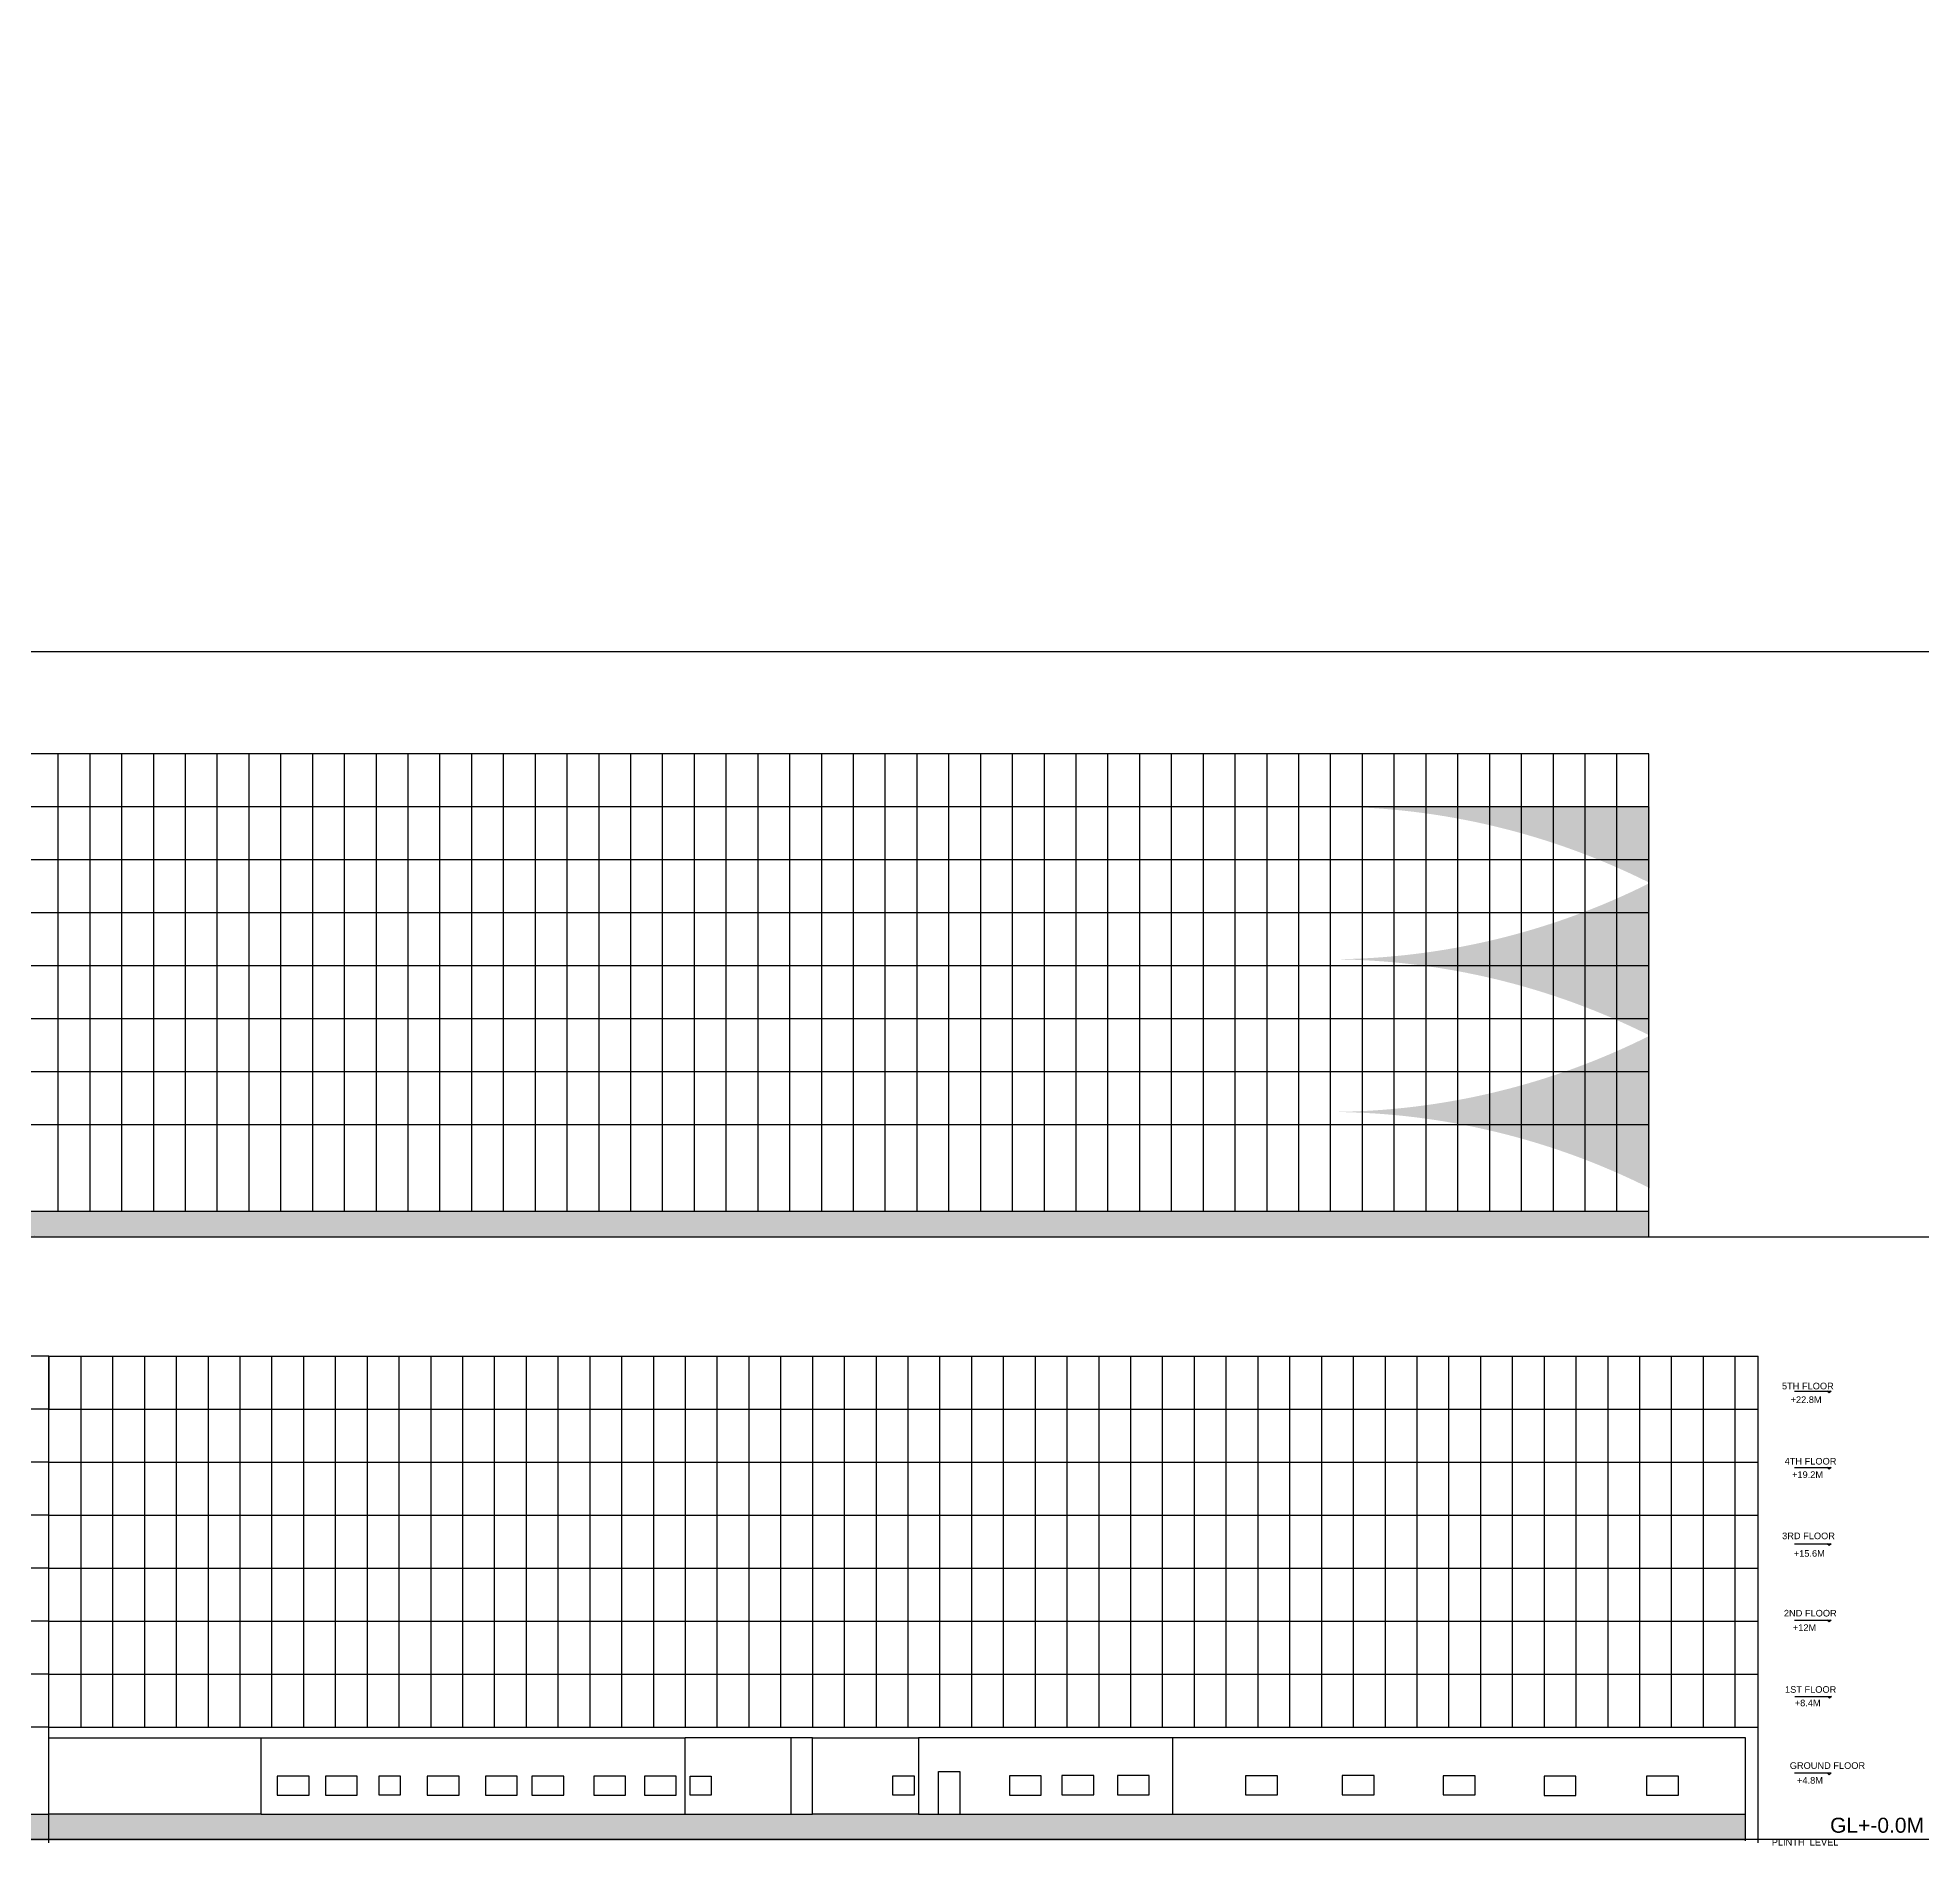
# Model space of a CAD drawing. Header units: millimetres. Extents: x 587797 to 2274247, y 1711 to 439204.
# Drawn here: x 761933 to 850801, y 85285 to 170647 of the extents above; entities that cross this region are included whole.
import ezdxf

# ---------------------------------------------------------------- set-up
doc = ezdxf.new("R2010")
doc.units = ezdxf.units.MM
doc.styles.get("Standard").update_dxf_attribs({"font": 'arial.ttf'})

msp = doc.modelspace()

# ---------------------------------------------------------------- hatches: boundary and pattern name
h = msp.add_hatch()
h.set_pattern_fill('AR-SAND', color=256, scale=21)
h.set_pattern_definition([(37.5, (2622892.4, -865534), (-33.60066, 1027.7678), [0, -810.768, 0, -906.78, 0, -866.775]), (7.5, (2622892.4, -865534), (943.9989, 1505.3327), [0, -437.388, 0, -730.758, 0, -280.035]), (327.5, (2622236.4, -865534), (1661.08398, 3.0181), [0, -266.7, 0, -960.12, 0, -1253.49]), (317.5, (2622236.4, -865534), (1603.46855, 468.1516), [0, -133.35, 0, -629.412, 0, -720.09])])
h.paths.add_polyline_path([(842464.694, 86846.679), (815464.694, 86846.679), (803464.694, 86846.679), (798464.694, 86846.679), (797464.694, 86846.679), (792464.694, 86846.679), (787464.694, 86846.679), (782464.694, 86846.679), (779464.694, 86846.679), (777464.694, 86846.679), (772464.694, 86846.679), (762464.694, 86846.679), (742464.694, 86846.679), (742464.694, 85589.732), (842464.694, 85589.732)])
h.paths.add_polyline_path([(856589.385, 147345.694), (861384.083, 147345.694), (861384.083, 148444.691), (856589.385, 148444.691)], flags=9)
h.paths.add_polyline_path([(845737.25, 41944.691), (850531.949, 41944.691), (850531.949, 43043.688), (845737.25, 43043.688)], flags=9)
h.paths.add_polyline_path([(846269.409, 85777.225), (851064.108, 85777.225), (851064.108, 86876.221), (846269.409, 86876.221)], flags=9)
h.paths.add_polyline_path([(838947.757, 118370.657), (843742.456, 118370.657), (843742.456, 119469.653), (838947.757, 119469.653)], flags=9)
h.paths.add_polyline_path([(733669.508, 63315.885), (735292.134, 63315.885), (735292.134, 63793.015), (733669.508, 63793.015)], flags=9)
h.paths.add_polyline_path([(732219.946, 46055.322), (735935.104, 46055.322), (735935.104, 46538.827), (732219.946, 46538.827)], flags=9)
h.paths.add_polyline_path([(733739.008, 59780.385), (735361.634, 59780.385), (735361.634, 60257.515), (733739.008, 60257.515)], flags=9)
h.paths.add_polyline_path([(733819.508, 56062.885), (735442.134, 56062.885), (735442.134, 56540.015), (733819.508, 56540.015)], flags=9)
h.paths.add_polyline_path([(733777.836, 52571.025), (735034.885, 52571.025), (735034.885, 53040.187), (733777.836, 53040.187)], flags=9)
h.paths.add_polyline_path([(733866.008, 49010.885), (735246.616, 49010.885), (735246.616, 49488.015), (733866.008, 49488.015)], flags=9)
h.paths.add_polyline_path([(733974.008, 45357.885), (735354.616, 45357.885), (735354.616, 45835.015), (733974.008, 45835.015)], flags=9)
h.paths.add_polyline_path([(733494.836, 41867.525), (734872.788, 41867.525), (734872.788, 42336.687), (733494.836, 42336.687)], flags=9)
h.paths.add_polyline_path([(733261.946, 63958.322), (735865.181, 63958.322), (735865.181, 64441.827), (733261.946, 64441.827)], flags=9)
h.paths.add_polyline_path([(733387.946, 60411.322), (735991.181, 60411.322), (735991.181, 60894.827), (733387.946, 60894.827)], flags=9)
h.paths.add_polyline_path([(733269.393, 56889.057), (735921.18, 56889.057), (735921.18, 57372.88), (733269.393, 57372.88)], flags=9)
h.paths.add_polyline_path([(733352.946, 53243.822), (736004.627, 53243.822), (736004.627, 53727.327), (733352.946, 53727.327)], flags=9)
h.paths.add_polyline_path([(733405.446, 49644.822), (735984.67, 49644.822), (735984.67, 50128.327), (733405.446, 50128.327)], flags=9)
h.paths.add_polyline_path([(732783.602, 42446.078), (736083.568, 42446.078), (736083.568, 42913.647), (732783.602, 42913.647)], flags=9)
h.paths.add_polyline_path([(738774.224, 106959.898), (740396.85, 106959.898), (740396.85, 107437.028), (738774.224, 107437.028)], flags=9)
h.paths.add_polyline_path([(737324.662, 89699.336), (741039.82, 89699.336), (741039.82, 90182.841), (737324.662, 90182.841)], flags=9)
h.paths.add_polyline_path([(738843.724, 103424.398), (740466.35, 103424.398), (740466.35, 103901.528), (738843.724, 103901.528)], flags=9)
h.paths.add_polyline_path([(738924.224, 99706.898), (740546.85, 99706.898), (740546.85, 100184.028), (738924.224, 100184.028)], flags=9)
h.paths.add_polyline_path([(738882.552, 96215.038), (740139.602, 96215.038), (740139.602, 96684.2), (738882.552, 96684.2)], flags=9)
h.paths.add_polyline_path([(738970.724, 92654.898), (740351.332, 92654.898), (740351.332, 93132.028), (738970.724, 93132.028)], flags=9)
h.paths.add_polyline_path([(739078.724, 89001.898), (740459.332, 89001.898), (740459.332, 89479.028), (739078.724, 89479.028)], flags=9)
h.paths.add_polyline_path([(738599.552, 85511.538), (739977.504, 85511.538), (739977.504, 85980.7), (738599.552, 85980.7)], flags=9)
h.paths.add_polyline_path([(738366.662, 107602.336), (740969.897, 107602.336), (740969.897, 108085.841), (738366.662, 108085.841)], flags=9)
h.paths.add_polyline_path([(738492.662, 104055.336), (741095.897, 104055.336), (741095.897, 104538.841), (738492.662, 104538.841)], flags=9)
h.paths.add_polyline_path([(738374.109, 100533.07), (741025.896, 100533.07), (741025.896, 101016.894), (738374.109, 101016.894)], flags=9)
h.paths.add_polyline_path([(738457.662, 96887.836), (741109.343, 96887.836), (741109.343, 97371.341), (738457.662, 97371.341)], flags=9)
h.paths.add_polyline_path([(738510.162, 93288.836), (741089.386, 93288.836), (741089.386, 93772.341), (738510.162, 93772.341)], flags=9)
h.paths.add_polyline_path([(737888.318, 86090.091), (741188.284, 86090.091), (741188.284, 86557.66), (737888.318, 86557.66)], flags=9)
h.paths.add_polyline_path([(832676.364, 139685.497), (834298.99, 139685.497), (834298.99, 140162.628), (832676.364, 140162.628)], flags=9)
h.paths.add_polyline_path([(831226.801, 122424.935), (834941.959, 122424.935), (834941.959, 122908.44), (831226.801, 122908.44)], flags=9)
h.paths.add_polyline_path([(832745.864, 136149.997), (834368.49, 136149.997), (834368.49, 136627.128), (832745.864, 136627.128)], flags=9)
h.paths.add_polyline_path([(832826.364, 132432.497), (834448.99, 132432.497), (834448.99, 132909.628), (832826.364, 132909.628)], flags=9)
h.paths.add_polyline_path([(832784.692, 128940.637), (834041.741, 128940.637), (834041.741, 129409.799), (832784.692, 129409.799)], flags=9)
h.paths.add_polyline_path([(832872.864, 125380.497), (834253.471, 125380.497), (834253.471, 125857.628), (832872.864, 125857.628)], flags=9)
h.paths.add_polyline_path([(832980.864, 121727.497), (834361.471, 121727.497), (834361.471, 122204.628), (832980.864, 122204.628)], flags=9)
h.paths.add_polyline_path([(832501.692, 118237.137), (833879.643, 118237.137), (833879.643, 118706.299), (832501.692, 118706.299)], flags=9)
h.paths.add_polyline_path([(832268.801, 140327.935), (834872.036, 140327.935), (834872.036, 140811.44), (832268.801, 140811.44)], flags=9)
h.paths.add_polyline_path([(832394.801, 136780.935), (834998.036, 136780.935), (834998.036, 137264.44), (832394.801, 137264.44)], flags=9)
h.paths.add_polyline_path([(832276.248, 133258.669), (834928.035, 133258.669), (834928.035, 133742.493), (832276.248, 133742.493)], flags=9)
h.paths.add_polyline_path([(832359.801, 129613.435), (835011.482, 129613.435), (835011.482, 130096.94), (832359.801, 130096.94)], flags=9)
h.paths.add_polyline_path([(832412.301, 126014.435), (834991.525, 126014.435), (834991.525, 126497.94), (832412.301, 126497.94)], flags=9)
h.paths.add_polyline_path([(831790.457, 118815.69), (835090.424, 118815.69), (835090.424, 119283.259), (831790.457, 119283.259)], flags=9)
h.paths.add_polyline_path([(752315.638, 169521.341), (753938.264, 169521.341), (753938.264, 169998.472), (752315.638, 169998.472)], flags=9)
h.paths.add_polyline_path([(750866.075, 152260.779), (754581.233, 152260.779), (754581.233, 152744.284), (750866.075, 152744.284)], flags=9)
h.paths.add_polyline_path([(752385.138, 165985.841), (754007.764, 165985.841), (754007.764, 166462.972), (752385.138, 166462.972)], flags=9)
h.paths.add_polyline_path([(752465.638, 162268.341), (754088.264, 162268.341), (754088.264, 162745.472), (752465.638, 162745.472)], flags=9)
h.paths.add_polyline_path([(752423.966, 158776.481), (753681.015, 158776.481), (753681.015, 159245.644), (752423.966, 159245.644)], flags=9)
h.paths.add_polyline_path([(752512.138, 155216.341), (753892.746, 155216.341), (753892.746, 155693.472), (752512.138, 155693.472)], flags=9)
h.paths.add_polyline_path([(752620.138, 151563.341), (754000.746, 151563.341), (754000.746, 152040.472), (752620.138, 152040.472)], flags=9)
h.paths.add_polyline_path([(752140.966, 148072.981), (753518.918, 148072.981), (753518.918, 148542.144), (752140.966, 148542.144)], flags=9)
h.paths.add_polyline_path([(751908.075, 170163.779), (754511.31, 170163.779), (754511.31, 170647.284), (751908.075, 170647.284)], flags=9)
h.paths.add_polyline_path([(752034.075, 166616.779), (754637.31, 166616.779), (754637.31, 167100.284), (752034.075, 167100.284)], flags=9)
h.paths.add_polyline_path([(751915.522, 163094.513), (754567.309, 163094.513), (754567.309, 163578.337), (751915.522, 163578.337)], flags=9)
h.paths.add_polyline_path([(751999.075, 159449.279), (754650.756, 159449.279), (754650.756, 159932.784), (751999.075, 159932.784)], flags=9)
h.paths.add_polyline_path([(752051.575, 155850.279), (754630.8, 155850.279), (754630.8, 156333.784), (752051.575, 156333.784)], flags=9)
h.paths.add_polyline_path([(751429.731, 148651.535), (754729.698, 148651.535), (754729.698, 149119.103), (751429.731, 149119.103)], flags=9)
h.paths.add_polyline_path([(950382.954, 15611.11), (962614.758, 15611.11), (962614.758, 17801.084), (950382.954, 17801.084)], flags=9)
h.paths.add_polyline_path([(950739.9, 11464.552), (964391.747, 11464.552), (964391.747, 13653.082), (950739.9, 13653.082)], flags=9)
h.paths.add_polyline_path([(950082.299, 19638.907), (970310.803, 19638.907), (970310.803, 21828.88), (950082.299, 21828.88)], flags=9)
h.paths.add_polyline_path([(950353.746, 24010.99), (970361.857, 24010.99), (970361.857, 26200.964), (950353.746, 26200.964)], flags=9)
h.paths.add_polyline_path([(993828.512, 23296.485), (999140.927, 23296.485), (999140.927, 25357.195), (993828.512, 25357.195)], flags=9)
h.paths.add_polyline_path([(938281.453, 23304.995), (942196.869, 23304.995), (942196.869, 25365.704), (938281.453, 25365.704)], flags=9)
h = msp.add_hatch()
h.set_pattern_fill('AR-B816C', color=256, scale=30)
h.set_pattern_definition([(0, (-53483.9, 1204091.98), (240, 240), [468.75, -11.25]), (0, (-53723.9, 1204103.23), (240, 240), [468.75, -11.25]), (90, (-53483.9, 1204091.98), (-240, 240), [-251.25, 228.75]), (90, (-53495.15, 1204091.98), (-240, 240), [-251.25, 228.75])])
h.paths.add_polyline_path([(837953.989, 130773.978), (837953.989, 130773.978, 0.115456379), (822953.99, 134373.978), (837953.989, 134373.978)])
h.paths.add_polyline_path([(837953.989, 123573.978, 0.115456388), (822953.989, 127173.978, 0.115456388), (837953.989, 130773.978)])
h.paths.add_polyline_path([(822953.989, 119973.978, 0.115456388), (837953.989, 123573.978), (837953.989, 116373.978, 0.115456388)])
h = msp.add_hatch()
h.set_pattern_fill('AR-SAND', color=256, scale=20)
h.set_pattern_definition([(37.5, (-3522270.85, -897069.45), (-32.00063, 978.82647), [0, -772.16, 0, -863.6, 0, -825.5]), (7.5, (-3522270.8, -897069.4), (899.04657, 1433.6502), [0, -416.56, 0, -695.96, 0, -266.7]), (327.5, (-3522895.7, -897069.45), (1581.98474, 2.87437), [0, -254, 0, -914.4, 0, -1193.8]), (317.5, (-3522895.7, -897069.4), (1527.1129, 445.85865), [0, -127, 0, -599.44, 0, -685.8])])
h.paths.add_polyline_path([(837902.19, 115272.157), (803902.19, 115272.157), (787902.19, 115272.157), (782902.19, 115272.157), (778902.19, 115272.157), (744902.19, 115272.157), (744902.19, 114072.157), (837902.19, 114072.157)])
h.paths.add_polyline_path([(820246.668, 57069.53), (739646.668, 57069.53), (739646.668, 55635.831), (820246.668, 55635.831)])
h.paths.add_polyline_path([(840246.668, 57069.53), (820246.668, 57069.53), (820246.668, 55635.831), (840246.668, 55635.831)])
h.paths.add_polyline_path([(743745.34, 27861.371), (727724.136, 27855.279), (727724.64, 26531.359), (743747.433, 26557.063)])
h = msp.add_hatch()
h.set_pattern_fill('AR-SAND', color=256, scale=330)
h.set_pattern_definition([(37.5, (-3110576, -1198644), (-528.01, 16150.637), [0, -12740.64, 0, -14249.4, 0, -13620.75]), (7.5, (-3110576, -1198644), (14834.27, 23655.23), [0, -6873.24, 0, -11483.34, 0, -4400.55]), (327.5, (-3120886, -1198644), (26102.75, 47.427), [0, -4191, 0, -15087.6, 0, -19697.7]), (317.5, (-3120886, -1198644), (25197.36, 7356.67), [0, -2095.5, 0, -9890.76, 0, -11315.7])])
h.paths.add_polyline_path([(837902.19, 114072.157), (837902.19, 115272.157), (803902.19, 115272.157), (787902.19, 115272.157), (782902.19, 115272.157), (778902.19, 115272.157), (744902.19, 115272.157), (744902.19, 114072.157)])

# ---------------------------------------------------------------- linework, layer by layer
for p, q in [((693798.271, 141700.138), (893011.295, 141700.138)), ((837902.19, 136872.157), (744902.19, 136872.157)), ((762902.19, 115272.157), (762902.19, 136872.157)), ((764402.19, 115272.157), (764402.19, 136872.157)), ((765902.19, 115272.157), (765902.19, 136872.157)), ((767402.19, 115272.157), (767402.19, 136872.157)), ((768902.19, 115272.157), (768902.19, 136872.157)), ((770402.19, 115272.157), (770402.19, 136872.157)), ((771902.19, 115272.157), (771902.19, 136872.157)), ((773402.19, 115272.157), (773402.19, 136872.157)), ((774902.19, 115272.157), (774902.19, 136872.157)), ((776402.19, 115272.157), (776402.19, 136872.157)), ((777902.19, 115272.157), (777902.19, 136872.157)), ((779402.19, 115272.157), (779402.19, 136872.157)), ((780902.19, 115272.157), (780902.19, 136872.157)), ((782402.19, 115272.157), (782402.19, 136872.157)), ((783902.19, 115272.157), (783902.19, 136872.157)), ((785402.19, 115272.157), (785402.19, 136872.157)), ((786902.19, 115272.157), (786902.19, 136872.157)), ((788402.19, 115272.157), (788402.19, 136872.157)), ((789902.19, 115272.157), (789902.19, 136872.157)), ((791402.19, 115272.157), (791402.19, 136872.157)), ((792902.19, 115272.157), (792902.19, 136872.157)), ((794402.19, 115272.157), (794402.19, 136872.157)), ((795902.19, 115272.157), (795902.19, 136872.157)), ((797402.19, 115272.157), (797402.19, 136872.157)), ((798902.19, 115272.157), (798902.19, 136872.157)), ((800402.19, 115272.157), (800402.19, 136872.157)), ((801902.19, 115272.157), (801902.19, 136872.157)), ((803402.19, 115272.157), (803402.19, 136872.157)), ((804902.19, 115272.157), (804902.19, 136872.157)), ((806402.19, 115272.157), (806402.19, 136872.157)), ((807902.19, 115272.157), (807902.19, 136872.157)), ((809402.19, 115272.157), (809402.19, 136872.157)), ((810902.19, 115272.157), (810902.19, 136872.157)), ((812402.19, 115272.157), (812402.19, 136872.157)), ((813902.19, 115272.157), (813902.19, 136872.157)), ((815402.19, 115272.157), (815402.19, 136872.157)), ((816902.19, 115272.157), (816902.19, 136872.157)), ((818402.19, 115272.157), (818402.19, 136872.157)), ((819902.19, 115272.157), (819902.19, 136872.157)), ((821402.19, 115272.157), (821402.19, 136872.157)), ((822902.19, 115272.157), (822902.19, 136872.157)), ((824402.19, 115272.157), (824402.19, 136872.157)), ((825902.19, 115272.157), (825902.19, 136872.157)), ((827402.19, 115272.157), (827402.19, 136872.157)), ((828902.19, 115272.157), (828902.19, 136872.157)), ((830402.19, 115272.157), (830402.19, 136872.157)), ((831902.19, 115272.157), (831902.19, 136872.157)), ((833402.19, 115272.157), (833402.19, 136872.157)), ((834902.19, 115272.157), (834902.19, 136872.157)), ((836402.19, 115272.157), (836402.19, 136872.157)), ((837902.19, 114072.157), (837902.19, 136872.157)), ((837902.19, 134372.157), (744902.19, 134372.157)), ((837902.19, 131872.157), (744902.19, 131872.157)), ((837902.19, 129372.157), (744902.19, 129372.157)), ((837902.19, 126872.157), (744902.19, 126872.157)), ((837902.19, 124372.157), (744902.19, 124372.157)), ((837902.19, 121872.157), (744902.19, 121872.157)), ((837902.19, 119372.157), (744902.19, 119372.157)), ((778902.19, 115272.157), (744902.19, 115272.157)), ((782902.19, 115272.157), (778902.19, 115272.157)), ((787902.19, 115272.157), (782902.19, 115272.157)), ((803902.19, 115272.157), (787902.19, 115272.157)), ((837902.19, 115272.157), (803902.19, 115272.157)), ((864655.12, 114072.157), (721343.047, 114072.157)), ((762464.694, 108446.679), (742464.694, 108446.679)), ((762464.694, 104846.679), (762464.694, 108446.679)), ((762464.694, 85496.679), (762464.694, 108446.679)), ((762464.694, 108446.679), (843064.694, 108446.679)), ((762464.694, 108446.679), (763464.694, 108446.679)), ((762464.694, 108446.679), (763964.694, 108446.679)), ((762464.694, 108446.679), (762464.694, 106946.679)), ((762464.694, 108446.679), (762464.694, 106446.679)), ((762464.694, 108446.679), (762464.694, 105946.679)), ((763964.694, 108446.679), (763964.694, 90946.679)), ((765464.694, 108446.679), (765464.694, 90946.679)), ((766964.694, 108446.679), (766964.694, 90946.679)), ((768464.694, 108446.679), (768464.694, 90946.679)), ((769964.694, 108446.679), (769964.694, 90946.679)), ((771464.694, 108446.679), (771464.694, 90946.679)), ((772964.694, 108446.679), (772964.694, 90946.679)), ((774464.694, 108446.679), (774464.694, 90946.679)), ((775964.694, 108446.679), (775964.694, 90946.679)), ((777464.694, 108446.679), (777464.694, 90946.679)), ((778964.694, 108446.679), (778964.694, 90946.679)), ((780464.694, 108446.679), (780464.694, 90946.679)), ((781964.694, 108446.679), (781964.694, 90946.679)), ((783464.694, 108446.679), (783464.694, 90946.679)), ((784964.694, 108446.679), (784964.694, 90946.679)), ((786464.694, 108446.679), (786464.694, 90946.679)), ((787964.694, 108446.679), (787964.694, 90946.679)), ((789464.694, 108446.679), (789464.694, 90946.679)), ((790964.694, 108446.679), (790964.694, 90946.679)), ((792464.694, 108446.679), (792464.694, 90946.679)), ((793964.694, 108446.679), (793964.694, 90946.679)), ((795464.694, 108446.679), (795464.694, 90946.679)), ((796964.694, 108446.679), (796964.694, 90946.679)), ((798464.694, 108446.679), (798464.694, 90946.679)), ((799964.694, 108446.679), (799964.694, 90946.679)), ((801464.694, 108446.679), (801464.694, 90946.679)), ((802964.694, 108446.679), (802964.694, 90946.679)), ((804464.694, 108446.679), (804464.694, 90946.679)), ((805964.694, 108446.679), (805964.694, 90946.679)), ((807464.694, 108446.679), (807464.694, 90946.679)), ((808964.694, 108446.679), (808964.694, 90946.679)), ((810464.694, 108446.679), (810464.694, 90946.679)), ((811964.694, 108446.679), (811964.694, 90946.679)), ((813464.694, 108446.679), (813464.694, 90946.679)), ((814964.694, 108446.679), (814964.694, 90946.679)), ((816464.694, 108446.679), (816464.694, 90946.679)), ((817964.694, 108446.679), (817964.694, 90946.679)), ((819464.694, 108446.679), (819464.694, 90946.679)), ((820964.694, 108446.679), (820964.694, 90946.679)), ((822464.694, 108446.679), (822464.694, 90946.679)), ((823964.694, 108446.679), (823964.694, 90946.679)), ((825464.694, 108446.679), (825464.694, 90946.679)), ((826964.694, 108446.679), (826964.694, 90946.679)), ((828464.694, 108446.679), (828464.694, 90946.679)), ((829964.694, 108446.679), (829964.694, 90946.679)), ((831464.694, 108446.679), (831464.694, 90946.679)), ((832964.694, 108446.679), (832964.694, 90946.679)), ((834464.694, 108446.679), (834464.694, 90946.679)), ((835964.694, 108446.679), (835964.694, 90946.679)), ((837464.694, 108446.679), (837464.694, 90946.679)), ((838964.694, 108446.679), (838964.694, 90946.679)), ((840464.694, 108446.679), (840464.694, 90946.679)), ((841964.694, 108446.679), (841964.694, 90946.679)), ((843064.694, 85646.679), (843064.694, 108446.679)), ((844771.516, 106801.329), (846501.016, 106801.329)), ((846406.516, 106716.829), (846320.016, 106801.329)), ((846501.016, 106801.329), (846406.516, 106716.829)), ((762464.694, 105946.679), (742464.694, 105946.679)), ((762464.694, 105946.679), (843064.694, 105946.679)), ((762464.694, 101246.679), (762464.694, 104846.679)), ((762464.694, 103446.679), (742464.694, 103446.679)), ((762464.694, 103446.679), (843064.694, 103446.679)), ((844771.516, 103201.329), (846501.016, 103201.329)), ((846406.516, 103116.829), (846320.016, 103201.329)), ((846501.016, 103201.329), (846406.516, 103116.829)), ((762464.694, 100946.679), (742464.694, 100946.679)), ((762464.694, 97646.679), (762464.694, 101246.679)), ((762464.694, 100946.679), (843064.694, 100946.679)), ((844771.516, 99601.329), (846501.016, 99601.329)), ((846406.516, 99516.829), (846320.016, 99601.329)), ((846501.016, 99601.329), (846406.516, 99516.829)), ((762464.694, 98446.679), (742464.694, 98446.679)), ((762464.694, 98446.679), (843064.694, 98446.679)), ((762464.694, 98446.679), (843064.694, 98446.679)), ((762464.694, 94046.679), (762464.694, 97646.679)), ((844771.516, 96001.329), (846501.016, 96001.329)), ((846406.516, 95916.829), (846320.016, 96001.329)), ((846501.016, 96001.329), (846406.516, 95916.829)), ((762464.694, 95946.679), (742464.694, 95946.679)), ((762464.694, 95946.679), (843064.694, 95946.679)), ((762464.694, 93446.679), (742464.694, 93446.679)), ((762464.694, 90446.679), (762464.694, 94046.679)), ((762464.694, 93446.679), (843064.694, 93446.679)), ((844794.016, 92401.329), (846523.516, 92401.329)), ((846429.016, 92316.829), (846342.516, 92401.329)), ((846523.516, 92401.329), (846429.016, 92316.829)), ((762464.694, 90946.679), (742464.694, 90946.679)), ((762464.694, 90946.679), (843064.694, 90946.679)), ((762464.694, 86846.679), (762464.694, 90446.679)), ((762464.694, 90446.679), (792464.694, 90446.679)), ((762464.694, 86846.679), (762464.694, 90446.679)), ((772464.694, 86846.679), (772464.694, 90446.679)), ((792464.694, 86846.679), (792464.694, 90446.679)), ((797464.694, 90446.679), (792464.694, 90446.679)), ((797464.694, 86846.679), (797464.694, 90446.679)), ((798464.694, 90446.679), (797464.694, 90446.679)), ((798464.694, 86846.679), (798464.694, 90446.679)), ((798464.694, 90446.679), (803464.694, 90446.679)), ((803464.694, 90446.679), (803464.694, 86846.679)), ((815464.694, 90446.679), (803464.694, 90446.679)), ((815464.694, 86846.679), (815464.694, 90446.679)), ((842464.694, 90446.679), (815464.694, 90446.679)), ((842464.694, 86846.679), (842464.694, 90446.679)), ((843064.694, 85496.679), (843064.694, 89096.679)), ((773232.405, 88646.679), (773232.405, 87746.679)), ((774732.405, 88646.679), (773232.405, 88646.679)), ((774732.405, 87746.679), (774732.405, 88646.679)), ((775503.226, 88646.679), (775503.226, 87746.679)), ((777003.226, 88646.679), (775503.226, 88646.679)), ((777003.226, 87746.679), (777003.226, 88646.679)), ((778028.194, 87750.898), (778028.194, 88650.898)), ((778028.194, 88650.898), (779028.194, 88650.898)), ((779028.194, 88650.898), (779028.194, 87750.898)), ((780300.455, 88646.679), (780300.455, 87746.679)), ((781800.455, 88646.679), (780300.455, 88646.679)), ((781800.455, 87746.679), (781800.455, 88646.679)), ((783049.932, 88646.679), (783049.932, 87746.679)), ((784549.932, 88646.679), (783049.932, 88646.679)), ((784549.932, 87746.679), (784549.932, 88646.679)), ((785235.851, 88646.679), (785235.851, 87746.679)), ((786735.851, 88646.679), (785235.851, 88646.679)), ((786735.851, 87746.679), (786735.851, 88646.679)), ((788156.103, 88646.679), (788156.103, 87746.679)), ((789656.103, 88646.679), (788156.103, 88646.679)), ((789656.103, 87746.679), (789656.103, 88646.679)), ((790546.953, 88646.679), (790546.953, 87746.679)), ((792046.953, 88646.679), (790546.953, 88646.679)), ((792046.953, 87746.679), (792046.953, 88646.679)), ((792695.986, 87745.015), (792695.986, 88645.015)), ((792695.986, 88645.015), (793695.986, 88645.015)), ((793695.986, 88645.015), (793695.986, 87745.015)), ((802259.169, 87750.898), (802259.169, 88650.898)), ((802259.169, 88650.898), (803259.169, 88650.898)), ((803259.169, 88650.898), (803259.169, 87750.898)), ((804413.225, 86859.128), (804413.225, 88859.128)), ((804413.225, 88859.128), (805413.225, 88859.128)), ((805413.225, 88859.128), (805413.225, 86859.128)), ((807756.328, 88650.15), (807756.328, 87750.15)), ((809256.328, 88650.15), (807756.328, 88650.15)), ((809256.328, 87750.15), (809256.328, 88650.15)), ((810231.02, 88668.329), (810231.02, 87768.329)), ((811731.02, 88668.329), (810231.02, 88668.329)), ((811731.02, 87768.329), (811731.02, 88668.329)), ((812851.282, 88668.329), (812851.282, 87768.329)), ((814351.282, 88668.329), (812851.282, 88668.329)), ((814351.282, 87768.329), (814351.282, 88668.329)), ((818892.279, 88664.154), (818892.279, 87764.154)), ((820392.279, 88664.154), (818892.279, 88664.154)), ((820392.279, 87764.154), (820392.279, 88664.154)), ((823450.582, 88668.329), (823450.582, 87768.329)), ((824950.582, 88668.329), (823450.582, 88668.329)), ((824950.582, 87768.329), (824950.582, 88668.329)), ((828211.887, 88664.154), (828211.887, 87764.154)), ((829711.887, 88664.154), (828211.887, 88664.154)), ((829711.887, 87764.154), (829711.887, 88664.154)), ((832963.212, 88635.897), (832963.212, 87735.897)), ((834463.212, 88635.897), (832963.212, 88635.897)), ((834463.212, 87735.897), (834463.212, 88635.897)), ((837802.535, 88639.273), (837802.535, 87739.273)), ((839302.535, 88639.273), (837802.535, 88639.273)), ((839302.535, 87739.273), (839302.535, 88639.273)), ((844771.516, 88801.329), (846501.016, 88801.329)), ((846412.632, 88710.854), (846320.016, 88801.329)), ((846501.016, 88801.329), (846412.632, 88710.854)), ((773232.405, 87746.679), (774732.405, 87746.679)), ((775503.226, 87746.679), (777003.226, 87746.679)), ((779028.194, 87750.898), (778028.194, 87750.898)), ((780300.455, 87746.679), (781800.455, 87746.679)), ((783049.932, 87746.679), (784549.932, 87746.679)), ((785235.851, 87746.679), (786735.851, 87746.679)), ((788156.103, 87746.679), (789656.103, 87746.679)), ((790546.953, 87746.679), (792046.953, 87746.679)), ((793695.986, 87745.015), (792695.986, 87745.015)), ((803259.169, 87750.898), (802259.169, 87750.898)), ((807756.328, 87750.15), (809256.328, 87750.15)), ((810231.02, 87768.329), (811731.02, 87768.329)), ((812851.282, 87768.329), (814351.282, 87768.329)), ((818892.279, 87764.154), (820392.279, 87764.154)), ((823450.582, 87768.329), (824950.582, 87768.329)), ((828211.887, 87764.154), (829711.887, 87764.154)), ((832963.212, 87735.897), (834463.212, 87735.897)), ((837802.535, 87739.273), (839302.535, 87739.273)), ((742464.694, 86846.679), (762464.694, 86846.679)), ((772464.694, 86846.679), (762464.694, 86846.679)), ((772464.694, 86846.679), (777464.694, 86846.679)), ((777464.694, 86846.679), (779464.694, 86846.679)), ((779464.694, 86846.679), (782464.694, 86846.679)), ((782464.694, 86846.679), (787464.694, 86846.679)), ((787464.694, 86846.679), (792464.694, 86846.679)), ((792464.694, 86846.679), (797464.694, 86846.679)), ((797464.694, 86846.679), (798464.694, 86846.679)), ((803464.694, 86846.679), (798464.694, 86846.679)), ((803464.694, 86846.679), (815464.694, 86846.679)), ((815464.694, 86846.679), (842464.694, 86846.679)), ((842464.694, 85589.732), (842464.694, 86846.679)), ((853814.824, 85646.679), (723669.154, 85646.679))]:
    msp.add_line(p, q)

# ---------------------------------------------------------------- texts
for s, height, p in [('5TH FLOOR', 311.5, (844183.016, 106888.329)), ('+22.8M', 311.5, (844589.516, 106244.829)), ('4TH FLOOR', 311.5, (844309.016, 103341.329)), ('+19.2M', 311.5, (844659.016, 102709.329)), ('3RD FLOOR', 311.5, (844190.516, 99819.329)), ('+15.6M', 311.5, (844739.516, 98991.829)), ('2ND FLOOR', 311.5, (844274.016, 96173.829)), ('+12M', 311.5, (844696.516, 95493.329)), ('1ST FLOOR', 311.5, (844326.516, 92574.829)), ('+8.4M', 311.5, (844786.016, 91939.829)), ('GROUND FLOOR', 311.5, (844550.473, 88985.329)), ('+4.8M', 311.5, (844894.016, 88286.829)), ('GL+-0.0M', 708.5, (846452.575, 85972.473)), ('PLINTH  LEVEL', 311.5, (843702.016, 85368.329))]:
    msp.add_text(s, height=height).set_placement(p)

doc.saveas('drawing.dxf')
